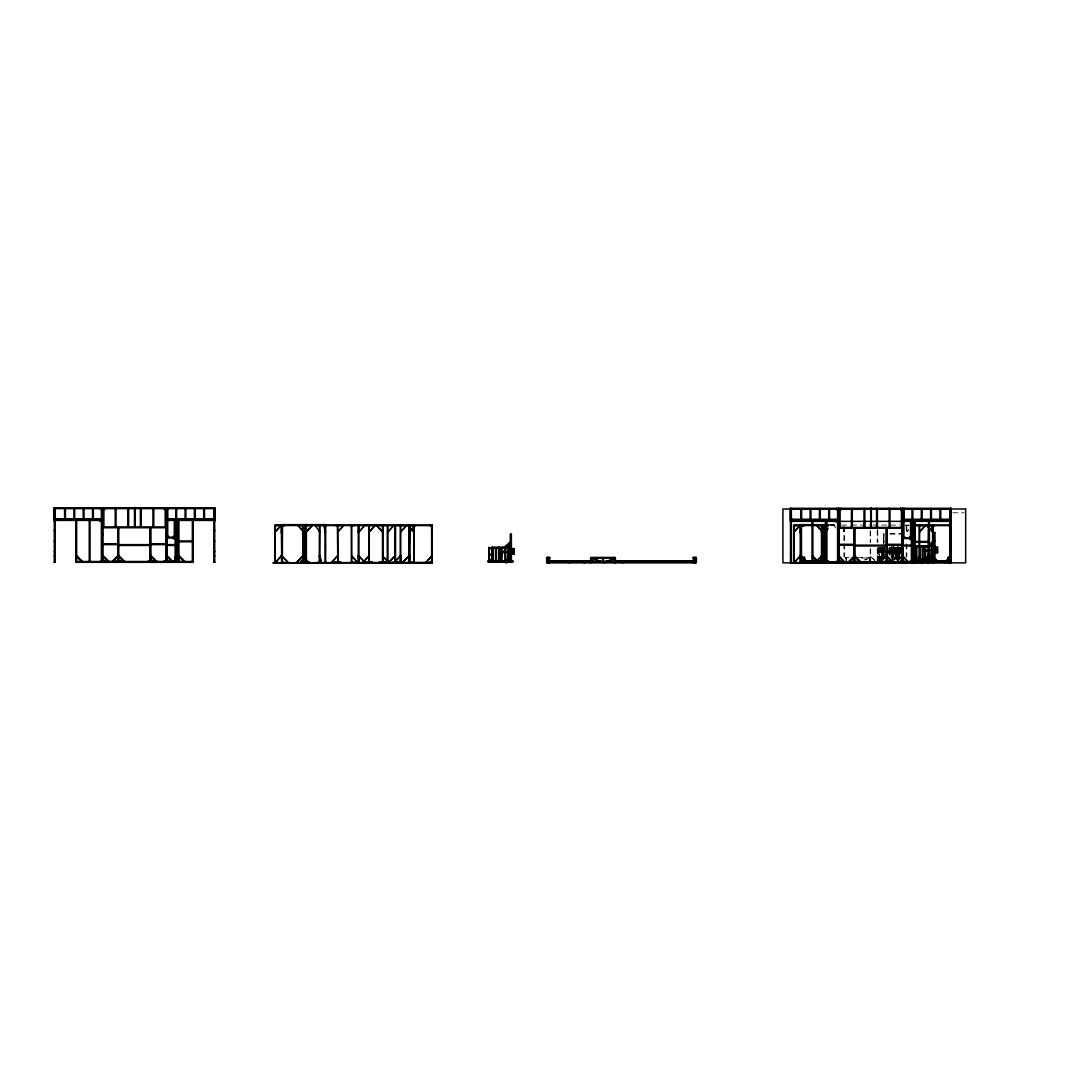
<?xml version="1.0" encoding="UTF-8"?>
<svg xmlns="http://www.w3.org/2000/svg" width="1080" height="1080" viewBox="0 0 1080 1080"><rect width="100%" height="100%" fill="white"/><g stroke="black" fill="none" stroke-linecap="round" stroke-linejoin="round"><path stroke-width="0.75" stroke-dasharray="5 3.75" d="M893.578 544.442L893.835 551.772M900.369 550.692L898.466 551.826M891.635 544.442L891.594 547.614L889.583 547.074M883.913 558.846L883.966 545.927M891.878 557.307L891.608 547.236M892.107 545.927L892.35 557.307M893.201 557.307L893.228 547.236M893.727 545.927L893.673 557.307M900.356 550.571L900.41 547.547L895.658 547.547M884.196 551.367L882.509 550.8L884.358 551.354M891.486 550.571C892.647 552.271 886.667 551.043 892.121 551.03C894.105 550.112 893.282 553.014 894.132 550.692M900.099 550.692L889.677 551.016L891.257 551.691M879.174 556.632C879.174 554.877 880.538 559.926 882.752 560.345L882.158 547.547M891.553 557.186L891.837 552.407L892.04 557.199M882.671 559.697L879.039 556.038L878.297 556.632L882.698 560.385L882.765 547.547M898.952 551.759L898.965 551.016M891.27 551.637L891.527 547.601M900.126 551.489L891.864 550.787L893.255 551.164M882.9 552.326L882.805 551.03M892.188 552.326L892.08 551.03L893.781 551.745M894.132 547.614L900.45 547.074M882.428 552.218L882.833 551.03M891.716 552.218L891.581 551.164M843.386 526.811L844.02 531.576M882.684 551.34L880.754 551.34L881.564 546.966M881.712 547.56L881.361 551.259L882.32 547.56L878.877 551.273L878.297 550.679L882.036 546.98M881.361 551.259L882.171 546.966M900.099 546.966L899.303 551.259L900.099 546.966L899.91 551.259L900.869 547.56M845.87 558.576L845.465 557.361L851.256 557.361M882.698 551.151L902.097 551.138M883.238 558.779L883.184 547.547L879.755 551.273L879.012 550.679L882.752 546.98M878.877 551.273L881.726 548.505M887.031 551.853L890.514 548.424M886.586 553.325L881.213 558.887L886.748 553.325M888.03 552.001L891.081 549.018L890.352 548.424M892.769 560.385L892.809 547.574L893.538 546.98L892.971 547.574L896.549 551.273L897.115 550.679M884.101 557.253L881.955 559.481M893.525 557.172L893.525 547.574L894.254 546.98L900.139 553M881.874 560.345L882.252 559.683M883.17 559.75L882.59 560.345L879.012 556.632M900.302 553L895.887 548.424L895.32 553M893.443 552.812L894.024 552.218L900.464 558.887L893.862 552.218L893.282 552.812L898.817 558.36M896.953 550.679L896.387 551.273L892.809 547.574M897.102 551.273L897.669 550.679L894.254 546.98M893.525 559.75L897.264 556.038L894.577 558.819M893.376 560.345L896.953 556.632M894.091 560.345L897.831 556.632L897.102 556.038M908.631 529.47L906.822 531.913L908.955 529.781M863.919 560.088L869.589 557.995L865.553 560.142M898.587 559.697L898.574 560.385L898.898 552.407L899.087 560.371L899.087 547.547M893.714 547.601L895.428 547.601M900.558 547.587L897.466 547.574L897.466 546.737L897.318 560.385M897.466 560.385L897.466 547.547L902.988 547.547M952.776 512.757L964.049 512.757M829.791 524.651L836.447 524.651M828.401 525.082L836.447 525.082M841.63 525.082L849.906 525.082M851.567 525.082L871.412 525.082M873.072 525.082L899.735 525.082M905.04 525.11L909.13 525.123M830.048 525.528L835.475 525.528M905.04 525.542L909.13 525.569M843.939 531.576L844.628 531.576M877.203 532.778L877.635 529.875M890.001 533.507L902.988 533.507M883.643 541.985L883.643 534.128L884.466 534.128M890.014 534.128L902.988 534.128M884.25 541.296L884.385 541.931M889.218 547.574L899.91 547.547L899.721 558.86M897.345 547.601L897.885 560.385L898.074 546.737M888.8 548.181L901.179 548.181M878.229 548.208L879.592 548.208M882.819 548.208L884.183 548.208M892.013 548.208L893.376 548.208M897.912 548.208L896.549 548.208L896.953 547.601M895.887 548.424L895.01 553M898.695 548.816L900.099 548.816M883.467 549.018L884.439 549.018M887.882 549.018L902.772 549.018M882.805 550.287L902.097 550.287M878.297 550.679L879.039 551.273M891.527 551.003L900.774 551.151M882.805 551.975L902.097 551.975M880.754 552.177L884.588 552.177M885.965 552.177L900.693 552.177M881.186 552.812L902.097 552.812M887.882 553L900.369 553M898.695 553.217L900.099 553.217M878.229 553.743L879.592 553.743M882.819 553.743L884.183 553.743M892.013 553.743L893.376 553.743M896.549 553.743L897.912 553.743M887.882 553.838L900.369 553.838M878.229 554.378L879.592 554.378M882.819 554.378L884.183 554.378M892.013 554.378L893.376 554.378M896.549 554.378L897.912 554.378M877.203 555.161L877.635 562.856M896.387 556.038L892.809 559.75L897.885 559.75M857.844 557.361L870.21 557.361M861.26 557.995L870.21 557.995M845.357 558.617L846.193 558.617M869.36 558.617L870.21 558.617M869.36 559.251L870.21 559.251M878.202 559.75L883.373 559.75L879.592 556.038M883.643 534.128L884.25 541.985M894.294 547.547L896.576 547.601L896.603 560.385L896.387 547.574M882.063 560.264L877.514 556.335L881.753 560.574M874.881 560.25L870.332 556.322L874.571 560.561M893.376 546.98L899.168 553M893.525 547.574L899.005 553M835.934 528.066L833.909 525.218L835.488 528.066M842.778 526.811L843.939 531.887M889.65 552.42L889.717 555.606M883.859 545.13L883.859 533.507L883.643 543.402M879.566 559.75L879.566 547.574M906.822 525.542L906.822 533.938M906.822 543.983L906.822 557.01M906.201 525.542L906.201 533.938M906.201 543.983L906.201 557.01M900.261 548.181L900.328 558.86M900.099 548.181L899.951 558.86M899.694 547.547L899.694 558.779M899.303 547.547L899.303 558.779M898.884 547.547L898.884 560.385M898.695 548.181L898.695 553.838M898.492 547.547L898.492 560.385M898.29 547.547L898.277 560.385M897.197 546.737L897.075 560.385M896.13 553.838L896.13 560.385M895.968 553.838L895.968 560.385M895.765 549.018L895.82 553M895.604 549.018L895.604 553M895.32 553.838L895.32 560.385M895.158 553.838L895.158 560.385M894.848 549.018L894.848 553M894.362 548.181L892.971 548.181M894.51 549.018L894.348 553M894.362 553.838L892.971 553.838M893.376 547.574L893.363 557.172M892.715 547.574L892.553 557.172M892.323 549.018L892.485 553M892.121 552.812L892.121 560.385M891.837 547.574L891.959 560.385M891.729 549.018L891.675 553M891.513 549.018L891.567 553M891.081 549.018L890.919 553M891.081 553.838L891.081 557.105M890.757 549.018L890.757 553M884.237 547.547L884.169 558.779M884.075 547.547L884.075 558.779M883.845 547.547L883.845 558.779M883.575 547.547L883.521 558.779M883.467 547.547L883.453 558.779M882.967 547.547L882.981 558.779M882.374 547.547L882.374 560.385M882.009 552.812L882.009 560.385M881.793 552.812L881.793 560.385M881.361 547.547L881.402 560.385M881.145 547.547L881.186 560.385M880.754 547.547L880.754 560.385M880.538 547.547L880.538 560.385M879.728 547.574L879.755 560.385M879.012 547.574L879.039 560.385M878.918 547.574L878.877 560.385M878.755 547.574L878.755 560.385M878.202 547.574L878.202 560.385M878.04 547.574L878.04 560.385M877.824 530.888L877.824 542.349M877.824 548.87L877.824 560.331M877.203 529.875L877.203 542.349M877.203 548.87L877.203 562.856M870.737 562.815L870.737 555.147L870.291 562.815M870.642 530.874L870.642 542.308M870.642 548.856L870.642 560.29M870.197 530.874L870.197 542.308M870.197 548.856L870.21 560.79M869.576 557.995L869.576 562.181M869.36 557.361L869.36 560.156M846.315 557.361L846.315 561.546M846.099 557.995L846.086 562.181M844.56 526.811L844.56 542.308M844.56 543.942L844.56 557.024M843.939 526.811L843.939 542.308M843.939 543.942L843.939 557.024"/><path stroke-width="1.5" d="M931.757 546.601C932.985 540.446 930.042 545.751 932.297 546.629M150.242 561.938L150.849 562.086M175.365 538.015L175.473 537.057M839.7 562.451L839.754 561.924M887.193 562.626L886.653 562.464M901.949 562.815L903.272 562.532M323.987 525.514L325.026 531.887M319.383 555.998C323.406 569.363 318.587 559.467 319.99 555.998L321.638 562.37M325.634 531.887L325.026 531.576M319.99 555.998L319.302 556.308M839.943 562.37L840.551 562.37M591.273 558.036L602.613 562.221L591.273 558.036L591.368 562.221M115.749 508.707L115.668 508.707M101.075 561.37L100.845 561.37M104.355 561.749L104.274 560.831M164.889 508.558L164.822 508.019M148.851 561.37L148.622 560.831M167.494 520.438L167.414 520.438M165.47 526.878L165.699 527.418M168.251 537.057L168.183 536.517M174.056 537.057L173.745 537.057M175.406 536.476L175.635 537.017M166.077 560.75L166.361 562.329M174.069 561.344L173.745 561.344M851.958 509.233L851.877 509.233M838.634 561.303L838.863 561.843M901.098 509.085L900.869 508.545M903.703 520.965L903.461 520.965M901.678 527.405L901.76 527.945M888.408 561.911L888.327 561.911M910.264 537.583L910.035 537.583M900.882 561.911L900.801 561.37M902.286 561.276L902.57 562.856L902.678 562.019M904.419 561.911L904.338 561.911M910.278 561.87L910.035 561.87M790.547 530.793L791.357 530.78M950.063 552.366L950.778 552.204M315.225 525.514L319.721 531.887M308.3 562.37L303.804 555.998M822.488 556.322C831.398 563.612 826.322 565.974 823.149 556.011M297.81 525.204L303.656 531.887M282.056 556.308L288.36 562.68L282.218 556.308M816.71 525.218L822.555 531.887L816.548 525.218M807.273 562.68L801.265 556.011L807.408 562.37M166.293 556.133L166.887 555.538L172.76 561.411L172.166 562.005L166.779 556.2M409.577 531.9L415.625 525.231L409.077 531.887M388.557 562.41L394.929 556.038L388.868 562.721M409.077 556.024L402.584 562.41L408.942 556.038M431.811 556.024L425.75 562.694M425.561 562.721L431.622 556.038M790.574 552.15L791.357 552.366M828.185 528.39L824.999 531.576L827.428 529.767M819.572 561.33L825.174 556.335L818.505 562.397M845.154 561.938L844.56 562.532L838.674 556.659L839.268 556.065L845.046 562.37M854.307 562.707L854.253 528.269L854.159 561.168M929.232 530.537L934.538 525.231L929.543 530.847M902.057 562.558L901.638 562.815M923.076 550.274L926.775 546.575L926.181 545.981L922.482 549.68L928.476 550.355M913.883 561.33L919.499 556.335L912.816 562.397M950.711 556.024L944.663 562.707M944.474 562.721L950.832 556.362L950.063 556.349M104.342 508.397L104.085 508.545M929.354 544.482L934.146 540.311L934.7 540.945L929.894 545.117M167.008 527.135L167.008 527.378M603.45 562.221L614.979 558.617L603.437 562.856M214.637 530.226L213.867 530.267M214.583 540.729L213.867 540.743M790.587 541.269L791.357 541.269M791.357 551.745L790.547 552.271M932.54 558.765L929.313 558.765M509.112 560.169L505.724 560.196M102.546 562.194L102.654 560.777M934.16 545.724L934.133 533.142L934.97 532.521L934.106 532.521L934.106 545.724L934.133 532.521M510.557 547.142L510.543 534.573L511.38 533.952L510.502 533.952L510.502 547.142M934.997 545.724L915.367 545.751L915.367 559.399M511.394 547.142L491.764 547.168L491.764 560.817M127.899 508.167L127.818 508.707M102.222 508.397L103.059 507.776M127.791 508.397L126.954 507.776M140.373 508.397L139.536 507.776M152.942 508.397L152.105 507.776M166.779 508.397L165.942 507.776M54.027 508.613L214.704 508.613M864.108 508.694L864.027 509.233M876.636 508.694L876.555 509.233M889.286 508.694L889.205 509.233M790.236 509.139L950.913 509.139M166.779 509.45L164.268 509.45L164.268 507.776M902.57 509.436L902.327 509.976M902.988 509.976L900.477 509.976L900.477 508.302M54.31 518.738L101.385 518.738M166.887 518.738L214.988 518.738M790.506 519.264L837.594 519.264M903.096 519.264L951.197 519.264M103.059 519.575L54.027 519.575L54.027 507.776L214.988 507.776L214.988 519.575L166.05 519.575M54.31 519.777L61.02 520.412M214.704 519.777L207.981 520.412M839.268 520.101L790.236 520.101L790.236 508.302L951.197 508.302L951.156 562.856L950.063 562.667M902.259 520.101L951.197 520.101M54.31 520.412L103.059 520.412M166.05 520.412L214.704 520.412M790.506 520.304L797.229 520.938M902.327 520.398L902.327 520.317M950.913 520.304L944.19 520.938M790.506 520.938L839.268 520.938M902.259 520.938L950.913 520.938M54.27 521.06L55.148 521.046M175.163 521.046L176 521.046M177.255 521.046L178.092 521.046M213.867 521.046L214.799 521.06M790.506 521.356L950.913 521.356M790.506 521.559L791.357 521.559M911.372 521.559L912.209 521.559M913.464 521.559L914.301 521.559M950.063 521.559L951.008 521.586M828.212 524.651L800.226 524.651L800.226 562.815M928.611 524.664L927.976 562.829M828.401 525.082L793.652 525.082L793.652 562.815M913.68 525.11L951.156 525.123M274.738 525.514L432.27 525.569M793.652 525.528L828.401 525.528M913.68 525.542L951.183 525.569M274.738 525.96L277.884 525.514M281.313 525.96L285.134 525.514M351.284 525.96L354.429 525.514M358.25 525.987L358.952 526M414.167 525.96L411.021 525.514M432.27 526L429.098 525.514M793.652 525.96L796.797 525.528M800.226 525.96L804.033 525.96M828.239 525.96L819.49 525.528M933.066 525.96L929.934 525.528M951.183 526L948.011 525.528M115.222 526.284L114.386 526.905M127.791 526.284L126.954 526.905M140.373 526.284L139.536 526.905M152.942 526.284L152.105 526.905M851.432 526.797L850.595 527.432M864 526.797L863.163 527.432M876.582 526.797L875.745 527.432M889.151 526.797L888.314 527.432M103.059 526.905L166.05 526.905M103.059 527.324L105.057 527.324M839.268 527.432L902.259 527.432M103.059 527.742L166.05 527.742M839.268 527.85L841.266 527.85M839.268 528.269L902.259 528.269M54.31 530.267L55.148 530.267M950.063 530.78L950.913 530.78M54.31 530.888L55.148 530.888M213.867 530.888L214.704 530.888M790.506 531.414L791.357 531.414M950.063 531.414L950.913 531.414M281.313 532.75L281.759 525.069M358.29 532.764L358.722 525.096M800.226 532.75L800.658 525.082M821.489 532.75L821.921 525.082M431.622 532.886L432.068 525.123M934.133 533.142L934.97 533.142L934.997 559.399M102.222 533.79L103.059 533.79M102.222 534.384L103.059 534.384M838.431 534.317L839.268 534.317M510.543 534.573L511.38 534.573L511.394 560.817M838.431 534.897L839.268 534.897M102.222 535.046L103.059 535.046M838.431 535.572L839.268 535.572M165.942 536.342L168.453 536.342L168.453 537.192M176 536.342L173.488 536.342L173.488 537.192M902.151 536.868L904.662 536.868L904.662 537.705M912.209 536.868L909.698 536.868L909.698 537.705M911.925 537.003L911.696 537.003M165.942 537.192L176 537.179M902.151 537.705L912.209 537.705M165.942 538.015L176 538.015M174.866 538.11L174.636 538.11M902.151 538.542L912.209 538.542M176 538.852L173.488 538.852L173.488 538.015M912.209 539.379L909.698 539.379L909.698 538.542M54.31 540.743L55.148 540.743M178.929 540.945L192.348 540.945M54.31 541.364L55.148 541.364M213.867 541.364L214.704 541.364M950.063 541.269L950.913 541.269M915.138 541.471L928.557 541.471M178.929 541.782L192.348 541.782M790.506 541.89L791.357 541.89M950.063 541.89L950.913 541.89M915.138 542.308L928.557 542.308M103.059 543.78L118.044 543.78M150.957 543.78L166.05 543.78M839.268 544.307L854.253 544.307M887.166 544.307L902.259 544.307M103.059 544.617L118.044 544.617M118.881 544.617L150.12 544.617M150.957 544.617L166.05 544.617M166.887 544.617L175.163 544.617M933.107 544.887L933.107 545.724M839.268 545.144L854.253 545.144M855.09 545.144L886.329 545.144M887.166 545.144L902.259 545.144M903.096 545.144L911.372 545.144M118.881 545.454L150.12 545.454M166.887 545.454L175.163 545.454M855.09 545.981L886.329 545.981M903.096 545.981L911.372 545.981M915.367 546.588L916.826 546.561L916.826 560.196M919.107 546.561L919.944 546.561L919.944 559.399M922.239 545.738L923.076 546.561L923.076 560.196M932.688 546.561L933.525 546.561L933.525 559.399M933.525 547.196L937.724 547.196L937.724 552.852L934.821 552.852M934.821 547.83L937.089 547.83M488.997 548.019L493.236 547.992L493.236 561.614M498.636 547.168L499.473 547.992L499.473 561.614M933.525 548.033L934.821 548.033M509.922 548.626L514.12 548.626L514.12 554.283L511.218 554.283M489.632 548.64L491.764 548.64M511.218 549.248L513.486 549.248M931.608 549.302L930.974 559.399M934.821 549.707L937.089 549.707M930.974 550.152L931.635 550.179M934.821 550.341L937.089 550.341M508.005 550.733L507.384 560.817M54.31 551.219L55.148 551.219M213.867 551.219L214.704 551.219M511.218 551.138L513.486 551.138M923.076 551.192L928.476 551.192M499.473 551.786L504.887 551.786M507.384 551.57L508.127 551.596M511.218 551.759L513.486 551.759M950.063 551.745L950.913 551.745M54.392 551.772L55.148 551.853M213.867 551.853L214.704 551.853M924.723 551.826L925.574 551.826M934.821 552.231L937.724 552.015M499.473 552.623L504.887 552.623M501.134 553.244L501.971 553.244M511.218 553.649L513.486 553.649M489.632 554.188L491.764 554.188M489.632 554.81L491.764 554.81M281.313 555.134L281.759 562.815L281.313 524.637L325.661 524.637L325.661 562.802M800.226 555.147L800.658 562.815M821.489 555.147L821.921 562.815M358.29 555.174L358.722 562.856M409.698 555.161L409.266 562.829M54.31 555.822L55.148 555.822M150.215 555.606L150.849 562.329M213.867 555.822L214.704 555.822M54.31 556.268L55.148 556.268M213.867 556.268L214.704 556.268M886.424 556.133L887.058 562.856M912.209 556.767L911.574 562.856M950.063 556.794L950.913 556.794M549.774 557.402L546.629 557.402L546.642 562.856L696.33 562.856L696.33 557.402L693.185 557.402M801.441 557.361L804.587 557.361L804.573 562.181M951.156 557.361L948.011 557.361L948.011 562.37M546.629 558.036L549.599 558.036M590.639 558.036L615.384 558.036M693.36 558.036L696.33 558.036L696.33 562.221L546.629 562.221M801.441 557.995L802.292 557.995M803.588 557.995L804.425 557.995M948.173 557.995L951.156 557.995M546.629 558.617L549.599 558.617M591.368 558.657L590.531 558.657L591.368 559.292M693.36 558.617L696.33 558.617M801.441 558.576L804.425 558.576M948.173 558.576L951.156 558.576M547.466 559.292L548.762 559.292M614.547 559.292L615.384 559.292M694.197 559.292L695.493 559.292M802.292 559.251L803.588 559.251M913.397 559.399L936.401 559.399L936.401 560.817L913.397 560.817M949.01 559.251L950.319 559.251M913.397 559.562L936.401 559.562M501.134 559.913L501.755 552.649M488.997 560.196L492.399 560.196M913.397 560.196L936.401 560.196M176 560.655L173.583 560.655L173.583 561.492M804.425 560.75L828.306 560.75M914.639 560.75L948.173 560.75M164.43 560.844L164.349 561.384M175.73 560.831L175.487 560.831M488.16 560.993L512.811 560.993M549.599 560.804L593.055 560.804M614.547 560.804L693.36 560.804M900.504 561.168L904.77 561.168L904.77 562.856M912.209 561.168L909.792 561.168L909.792 562.019M102.654 561.317L102.735 560.777M116.573 561.384L116.816 561.384M118.206 561.33L118.287 560.412L118.463 562.329M167.9 561.384L168.129 561.384M549.599 561.425L693.36 561.425M804.425 561.384L828.306 561.384M911.939 561.344L911.696 561.344M914.261 561.384L948.173 561.384M75.816 561.492L176 561.492M177.255 561.492L178.092 561.492M178.929 561.492L192.348 561.492M488.16 561.614L512.811 561.614M547.466 561.6L548.762 561.6M549.599 561.6L693.36 561.6M694.197 561.6L695.493 561.6M802.292 561.546L803.588 561.546M804.425 561.546L827.213 561.546M914.261 561.546L948.173 561.546M949.01 561.546L950.319 561.546M54.31 561.695L55.148 561.695M112.901 561.681L112.658 562.221M156.438 561.681L156.357 562.221M160.677 561.681L160.596 562.221M213.867 561.695L214.704 561.695M836.973 561.897L837.149 562.37M854.415 561.856L854.672 560.898L854.672 562.856M274.738 561.924L277.884 562.37M281.313 561.924L285.134 562.37M351.284 561.924L354.429 562.37M358.25 561.951L358.952 561.951M387.288 561.965L390.433 562.41M395.55 561.951L392.405 562.41M414.167 561.924L411.021 562.37M432.243 561.965L429.098 562.37M793.652 561.924L796.797 562.37M800.226 561.924L804.033 561.924M812.025 562.019L912.209 562.019M915.138 562.019L928.611 561.951M933.066 561.924L929.934 562.37M948.011 561.924L951.156 561.965M54.243 562.343L55.148 562.329L55.148 519.777M213.867 562.14L214.772 562.343M790.506 562.221L791.357 562.221M801.441 562.181L951.156 562.181M432.257 562.383L272.93 562.802L432.243 562.802L432.243 525.082L274.738 525.082L274.738 562.815L275.184 525.96M951.156 562.397L791.842 562.815M505.724 562.248L506.993 562.248M790.506 562.667L791.357 562.667M801.441 562.774L802.292 562.761L802.292 557.361M843.939 562.68L844.789 562.748M848.866 562.748L849.11 562.207M351.378 562.815L351.284 525.082M432.257 562.842L358.29 562.829L358.29 525.096M505.724 562.815L506.993 562.815M886.464 562.707L886.424 528.269M389.313 562.37L382.631 556.308L389.002 562.68M118.544 556.133L117.95 555.538L112.064 561.411L112.658 562.005L118.881 555.538L124.767 561.411L124.173 562.005L118.3 556.133M297.648 525.204L303.791 531.576M822.703 556.011L827.428 562.68M911.628 539.312L911.709 539.312M908.469 562.113L903.096 556.065L902.502 556.659L908.388 562.113M896.886 562.207L896.805 562.207M892.647 562.207L892.566 562.207M172.26 561.6L172.017 562.14M950.913 508.302L950.967 562.856M950.657 520.304L950.711 562.856M950.346 508.302L950.346 520.101M950.535 525.029L950.522 562.856M950.198 508.99L950.198 562.856M950.063 509.139L950.063 519.264M950.063 520.304L949.901 562.856M949.01 557.361L949.01 562.815L948.173 562.774L948.173 557.361M948.807 519.264L948.807 520.101M944.798 561.357L944.798 562.181M943.961 561.357L943.961 562.181M940.734 509.139L940.734 520.101M939.897 509.139L939.897 520.101M937.089 547.196L937.089 552.852M936.414 561.357L936.414 562.181M935.577 561.357L935.577 562.181M934.16 559.399L934.16 546.561L934.997 546.561L915.989 546.588L915.989 545.751L915.989 560.196M933.066 525.082L933.066 562.815M932.634 525.96L932.634 562.815M932.445 559.399L932.445 546.561L931.608 546.561L931.419 560.196M931.433 509.139L931.433 520.101M930.582 509.139L930.582 520.101M929.394 520.938L929.394 562.856M928.557 520.938L928.557 562.856M928.166 555.161L928.166 562.829M927.193 561.357L927.193 562.181M925.574 551.192L925.574 559.399M924.723 551.192L924.723 559.399M922.739 525.528L916.448 525.528M922.739 561.924L922.739 562.815M922.239 546.561L922.239 560.196M922.117 509.139L922.117 520.101M921.28 509.139L921.28 520.101M919.823 561.37L919.823 555.147L919.377 559.926M919.62 525.96L919.62 560.29M919.647 561.357L919.593 562.815M919.188 525.96L919.188 560.29M918.81 561.357L918.81 562.181M916.448 561.924L916.448 562.815M915.138 520.938L915.138 562.856M914.463 525.569L914.463 562.856M914.301 520.938L914.099 562.856M913.464 520.938L913.464 562.856M912.816 509.139L912.816 520.101M912.209 520.938L912.209 562.856M911.979 509.139L911.979 520.101M911.574 537.705L911.574 538.542M911.372 520.938L911.385 561.749M910.535 520.938L910.535 537.705M906.201 561.965L906.201 562.856M904.662 508.302L904.662 509.139M903.933 509.139L903.933 519.264M903.933 520.938L903.933 537.705M903.528 509.139L903.528 520.101M903.096 509.139L903.096 562.019M902.988 508.302L902.988 562.856M902.57 508.302L902.57 509.139M902.259 509.139L902.354 562.856M902.151 509.976L902.151 561.168M901.409 509.139L901.409 527.432M900.572 561.168L900.572 562.856M898.492 561.924L898.492 562.815M894.807 562.019L894.807 562.856M894.186 562.019L894.186 562.856M891.108 561.924L891.108 562.815M889.988 509.139L889.988 527.432M889.151 508.302L889.151 527.432M888.948 562.019L888.948 561.168L884.642 561.168L884.642 562.856M888.84 561.168L888.84 562.856M887.166 528.269L887.261 561.168M886.748 562.019L886.748 562.856M886.329 528.269L886.329 561.168M877.824 561.951L877.824 562.856M877.567 562.181L877.635 562.856M877.419 509.139L877.419 527.432M877.203 562.856L877.176 562.397M876.582 508.302L876.582 527.432M871.344 509.139L871.344 527.432M871.02 507.857L871.02 527.391M870.71 509.139L870.71 527.432M870.291 562.37L870.197 561.924M864.837 509.139L864.837 527.432M864.418 520.209L864.418 527.432M864 508.302L864 527.432M859.667 561.924L859.667 562.815M856.778 562.856L856.778 561.168L852.579 561.168L852.579 562.856M855.09 528.269L854.996 562.856M853.389 561.924L853.389 562.815M852.269 509.139L852.269 527.432M851.432 509.139L851.432 527.432M847.085 562.019L847.085 562.856M846.45 562.019L846.45 562.856M844.789 562.207L844.56 561.924M843.939 561.924L843.939 562.815M840.956 508.302L840.956 509.976L836.757 509.976L836.757 508.302M840.956 562.856L840.956 561.168L836.757 561.168L836.757 562.856M840.483 561.357L840.294 562.37M840.105 509.139L840.105 527.432M839.268 509.139L839.268 561.168M839.066 562.019L839.066 562.856M838.85 508.302L838.782 509.895M838.863 561.303L838.85 562.856M838.431 508.302L838.431 562.856M837.594 509.139L837.594 520.101M837.581 561.168L837.581 521.775L835.853 521.775L835.853 520.938M829.548 509.139L829.548 520.101M828.711 509.139L828.711 520.101M828.239 561.924L828.239 562.815M826.875 521.356L826.875 562.856M826.281 520.938L826.281 562.019M825.444 520.938L825.309 562.815M825.093 525.082L824.877 561.37M824.053 561.357L824.053 562.181M823.473 561.357L823.473 562.181M823.149 525.96L823.149 561.924M822.839 525.96L822.839 561.924M822.703 525.96L822.703 561.924M822.393 525.96L822.393 561.924M822.11 525.082L822.11 562.815M821.489 525.082L821.489 562.815M820.247 509.139L820.247 520.101M819.41 509.139L819.41 520.101M818.613 561.357L818.613 562.181M817.803 561.357L817.803 562.181M812.862 520.938L812.862 562.019M812.025 520.938L812.025 562.856M810.932 509.139L810.932 520.101M810.675 561.357L810.675 562.181M810.095 509.139L810.095 520.101M809.825 561.357L809.825 562.181M805.262 561.357L805.397 562.181M804.425 557.361L804.425 562.815L803.588 562.761L803.588 557.361M801.63 509.139L801.63 520.101M801.428 525.96L801.482 562.815M801.265 525.96L801.265 561.924M800.996 525.082L800.996 562.815M800.793 509.139L800.793 520.101M800.847 525.082L800.847 562.815M794.097 525.96L794.097 562.815M792.612 519.264L792.612 520.101M791.357 509.139L791.357 519.264M791.357 520.304L791.357 562.856M791.073 508.302L791.073 520.101M790.506 508.302L790.506 562.856M695.493 557.402L695.493 562.856M694.197 557.402L694.197 562.856M693.36 557.402L693.36 562.856M689.985 561.411L689.985 562.221M689.148 561.411L689.148 562.221M681.601 561.411L681.601 562.221M680.764 561.411L680.764 562.221M673.218 561.411L673.218 562.221M672.381 561.411L672.381 562.221M664.835 561.411L664.835 562.221M663.998 561.411L663.998 562.221M656.451 561.411L656.451 562.221M655.614 561.411L655.614 562.221M648.068 561.411L648.068 562.221M647.231 561.411L647.231 562.221M639.684 561.411L639.684 562.221M638.847 561.411L638.847 562.221M631.301 561.411L631.301 562.221M630.464 561.411L630.464 562.221M622.917 561.411L622.742 562.856M622.08 561.411L622.08 562.221M615.384 562.856L615.384 557.402L590.639 557.402L590.652 562.856M614.75 558.036L614.75 562.221M614.547 558.657L614.547 562.856M603.329 558.036L603.329 562.221M602.707 558.036L602.707 562.221M591.489 558.806L591.489 561.6M586.278 561.411L586.494 562.221M584.753 561.411L584.658 562.856M584.159 561.411L584.132 562.856M579.609 561.411L579.609 562.221M579.015 561.411L579.015 562.221M574.425 561.411L574.425 562.221M573.831 561.411L573.831 562.221M569.241 561.411L569.308 562.856M568.647 561.411L568.647 562.221M565.178 561.411L565.178 562.221M564.368 561.411L564.368 562.221M563.787 561.411L563.787 562.221M562.977 561.411L562.977 562.221M555.849 561.411L555.849 562.221M555.012 561.411L555.012 562.221M550.436 561.411L550.409 562.221M549.599 557.402L549.599 562.856M548.762 557.402L548.762 562.856M547.466 557.402L547.479 562.856M513.486 548.626L513.486 554.283M512.811 560.817L512.811 562.248L488.16 562.248L488.16 560.817M511.218 548.626L511.218 549.464M510.557 560.817L510.557 547.992L511.394 547.992L492.399 548.019L492.386 547.168L492.399 561.614M509.922 560.817L509.922 547.992L509.085 547.992L509.085 560.817M508.842 560.817L508.842 547.992L508.005 547.992L508.005 560.817M505.724 560.817L505.724 547.992L504.887 547.992L504.887 560.817M501.971 552.623L501.971 560.817M501.134 552.623L501.134 560.817M498.636 547.992L498.636 561.614M496.355 560.817L496.355 547.992L495.518 547.992L495.518 561.614M489.632 560.817L488.997 547.168L488.997 561.614M432.054 555.174L432.054 562.856M431.811 525.96L431.811 562.856M431.622 525.029L431.622 562.856M414.167 525.082L414.167 562.815M413.721 525.96L413.721 562.815M409.698 562.829L409.698 524.664L409.077 562.829M409.509 524.651L409.577 562.424M408.942 525.542L408.942 562.424M403.826 525.514L397.535 525.514M403.826 562.802L403.826 561.924L397.535 561.924L397.535 562.802M400.91 562.815L400.91 555.134L400.37 562.37M400.707 525.96L400.707 561.924M400.275 525.96L400.275 561.924M395.55 525.569L395.55 562.842M394.929 525.569L394.929 561.951M387.923 525.542L387.923 562.842M387.288 525.542L387.288 562.842M385.87 525.514L379.58 525.514M385.87 562.802L385.87 561.924L379.58 561.924L379.58 562.802M382.941 525.96L382.941 562.815M382.509 525.96L382.509 562.815M372.195 525.514L365.918 525.514M372.195 562.802L372.195 561.924L365.918 561.924L365.918 562.802M369.279 525.96L369.279 562.815M368.834 525.96L368.847 562.815M358.911 525.096L358.911 562.842M351.729 525.96L351.729 561.924M340.767 525.514L334.476 525.514M340.767 562.802L340.767 561.924L334.476 561.924L334.476 562.802M337.838 525.96L337.838 562.815L337.392 525.96M326.133 525.514L324.419 525.514M326.133 562.37L324.419 562.37M325.053 525.514L325.053 562.37M321.394 525.514L317.696 525.514M321.394 562.37L317.696 562.37M319.99 525.96L319.882 561.924M319.383 525.96L319.275 561.924M309.326 525.514L300.578 525.514M309.326 562.802L309.326 561.924L300.901 562.37M306.396 525.96L306.396 561.924M306.18 525.082L306.342 525.96M306.342 561.924L306.18 562.802M306.031 525.514L305.964 562.815M304.25 525.96L304.25 561.924M303.939 525.96L303.939 561.924M303.804 525.96L303.804 561.924M303.494 525.96L303.494 561.924M303.021 525.069L303.021 562.815L302.576 525.069M282.515 525.96L282.353 561.924M282.096 525.082L282.096 562.802M281.947 525.082L281.947 562.802M214.704 507.776L214.704 562.329M214.137 507.776L214.137 519.575M213.867 508.613L213.867 518.738M213.867 519.777L213.867 562.329M212.598 518.738L212.598 519.575M204.525 508.613L204.525 519.575M203.688 508.613L203.688 519.575M195.224 508.613L195.224 519.575M194.387 508.613L194.387 519.575M193.185 520.412L193.185 562.329L75.816 562.329L75.816 520.412M192.348 520.412L192.348 562.329M185.909 508.613L185.909 519.575M185.072 508.613L185.072 519.575M178.929 520.412L178.929 562.329M178.092 520.412L178.092 562.329M177.89 556.24L177.89 562.329M177.255 520.412L177.255 562.329M176.607 508.613L176.607 519.575M176 520.412L176 562.329M175.77 508.613L175.77 519.575M175.365 556.24L175.365 562.329M175.163 520.412L175.163 561.222M174.326 520.412L174.326 537.192M168.453 507.776L168.453 508.613M168.561 562.329L168.561 560.655L164.295 560.628L164.363 562.329M167.724 508.613L167.724 518.738M167.724 520.412L167.724 537.192M167.319 508.613L167.319 519.575M166.887 508.613L166.887 561.492M166.779 507.776L166.779 561.492M166.361 507.776L166.361 508.613M166.05 508.613L166.144 561.492M165.942 509.45L165.942 560.655M165.2 508.613L165.2 526.905M158.598 561.492L158.598 562.329M157.977 561.492L157.977 562.329M153.779 508.613L153.779 526.905M152.942 507.776L152.942 526.905M152.739 561.492L152.739 560.655L148.433 560.655L148.433 562.329M152.631 560.655L152.631 562.329M150.957 527.742L150.957 560.655M150.539 561.492L150.539 562.329M150.215 562.329L150.215 527.742L150.12 560.655M141.21 508.613L141.21 526.905M140.373 507.776L140.373 526.905M135.135 508.613L135.135 526.905M134.811 507.33L134.811 526.865M134.501 508.613L134.501 526.905M128.628 508.613L128.628 526.905M128.21 519.683L128.21 526.905M127.791 507.776L127.791 526.905M120.569 562.329L120.569 560.655L116.37 560.655L116.37 562.329M118.787 527.742L118.787 562.329M118.044 527.742L118.152 562.329M117.95 527.742L117.95 560.655M116.059 508.613L116.059 526.905M115.222 507.776L114.386 507.776M115.222 508.613L115.222 526.905M110.876 561.492L110.876 562.329M110.241 561.492L110.241 562.329M104.747 507.776L104.747 509.45L100.548 509.45L100.548 507.776M104.747 562.329L104.747 560.655L100.548 560.655L100.548 562.329M103.896 508.613L103.896 526.905M103.059 508.613L103.059 560.655M102.856 561.492L102.856 562.329M102.641 507.776L102.573 509.382M102.222 507.776L102.222 562.329M101.385 508.613L101.385 519.575M101.372 560.655L101.372 521.249L99.644 521.249L99.644 520.412M93.339 508.613L93.339 519.575M92.502 508.613L92.502 519.575M90.072 520.412L90.072 561.492M89.235 520.412L89.235 561.492M84.038 508.613L84.038 519.575M83.201 508.613L83.201 519.575M76.653 520.412L76.653 561.492M74.723 508.613L74.723 519.575M73.886 508.613L73.886 519.575M65.421 508.613L65.421 519.575M64.584 508.613L64.584 519.575M56.403 518.738L56.403 519.575M55.148 508.613L55.148 518.738M54.864 507.776L54.864 519.575M54.31 507.776L54.31 562.329M508.086 544.874L508.154 548.019L508.086 544.874M501.538 551.219L507.803 551.812L501.538 551.219M925.142 549.801L931.405 550.382L925.142 549.801M175.743 538.799L175.662 538.799M840.618 509.072L840.537 509.072M853.106 561.911L853.025 561.911M76.653 555.538L76.059 556.133L81.945 562.005L82.539 561.411L76.653 555.538M103.059 555.538L102.465 556.133L108.351 562.005L108.945 561.411L103.059 555.538M150.957 555.538L150.363 556.133L156.236 562.005L156.83 561.411L150.957 555.538M179.01 555.538L178.416 556.133L184.288 562.005L184.882 561.411L179.01 555.538M281.232 525.204L275.184 531.887L281.232 525.204M281.313 555.998L275.265 562.68L281.313 555.998M312.457 525.204L306.396 531.887L312.457 525.204M302.576 555.998L296.528 562.68L302.576 555.998M305.964 556.024L299.903 562.694L305.964 556.024M343.886 525.204L337.838 531.887L343.886 525.204M364.973 525.231L358.911 531.927L364.973 525.231M337.392 556.024L331.344 562.694L337.392 556.024M375.327 525.204L369.279 531.887L375.327 525.204M376.448 525.204L382.509 531.887L376.448 525.204M351.729 555.998L357.777 562.68L351.729 555.998M358.911 556.024L364.973 562.694L358.911 556.024M393.971 525.231L387.923 531.9L393.971 525.231M368.834 556.024L362.786 562.694L368.834 556.024M406.769 525.204L400.707 531.887L406.769 525.204M407.673 525.204L413.721 531.887L407.673 525.204M400.275 556.024L394.227 562.694L400.275 556.024M502.592 547.398L498.879 551.111L499.473 551.705L503.186 547.992L502.592 547.398M800.145 525.218L794.097 531.887L800.145 525.218M800.226 556.011L794.164 562.68L800.226 556.011M812.862 556.065L812.268 556.659L818.154 562.532L818.735 561.938L812.862 556.065M821.489 556.011L815.441 562.68L821.489 556.011M854.159 556.065L848.273 561.938L848.866 562.532L854.739 556.659L854.159 556.065M855.09 556.065L854.51 556.659L860.382 562.532L860.976 561.938L855.09 556.065M887.166 556.065L886.572 556.659L892.445 562.532L893.038 561.938L887.166 556.065M925.668 525.218L919.62 531.887L925.668 525.218M926.586 525.218L932.634 531.887L926.586 525.218M915.219 556.065L914.625 556.659L920.498 562.532L921.091 561.938L915.219 556.065M927.855 556.052L921.807 562.721L927.855 556.052M510.543 541.728L504.549 546.952L505.103 547.587L511.096 542.363L510.543 541.728M965.668 508.99L782.919 508.99L782.919 562.856L965.668 562.856L965.668 508.99M931.554 544.887L930.92 545.724L931.554 544.887M507.951 546.305L507.33 547.155L507.951 546.305M509.504 546.305L508.882 547.155L509.504 546.305"/></g></svg>
